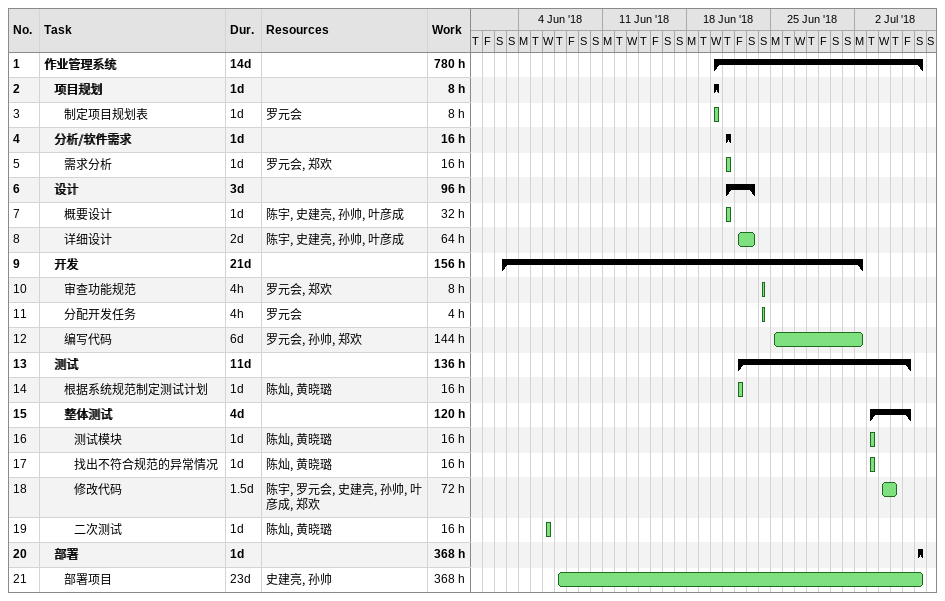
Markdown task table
| ID | Level | Task | Duration | Start | Finish | Resources | Work (h) |
|---|---|---|---|---|---|---|---|
| 1 | 1 | **作业管理系统** | 14d | 2018-06-20 | 2018-07-07 |  | 780 |
| 2 | 2 | **项目规划** | 1d | 2018-06-20 | 2018-06-20 |  | 8 |
| 3 | 3 | 制定项目规划表 | 1d | 2018-06-20 | 2018-06-20 | 罗元会 | 8 |
| 4 | 2 | **分析/软件需求** | 1d | 2018-06-21 | 2018-06-21 |  | 16 |
| 5 | 3 | 需求分析 | 1d | 2018-06-21 | 2018-06-21 | 罗元会, 郑欢 | 16 |
| 6 | 2 | **设计** | 3d | 2018-06-21 | 2018-06-23 |  | 96 |
| 7 | 3 | 概要设计 | 1d | 2018-06-21 | 2018-06-21 | 陈宇, 史建亮, 孙帅, 叶彦成 | 32 |
| 8 | 3 | 详细设计 | 2d | 2018-06-22 | 2018-06-23 | 陈宇, 史建亮, 孙帅, 叶彦成 | 64 |
| 9 | 2 | **开发** | 21d | 2018-06-02 | 2018-07-02 |  | 156 |
| 10 | 3 | 审查功能规范 | 4h | 2018-06-24 | 2018-06-24 | 罗元会, 郑欢 | 8 |
| 11 | 3 | 分配开发任务 | 4h | 2018-06-24 | 2018-06-24 | 罗元会 | 4 |
| 12 | 3 | 编写代码 | 6d | 2018-06-25 | 2018-07-02 | 罗元会, 孙帅, 郑欢 | 144 |
| 13 | 2 | **测试** | 11d | 2018-06-22 | 2018-07-06 |  | 136 |
| 14 | 3 | 根据系统规范制定测试计划 | 1d | 2018-06-22 | 2018-06-22 | 陈灿, 黄晓璐 | 16 |
| 15 | 3 | **整体测试** | 4d | 2018-07-03 | 2018-07-06 |  | 120 |
| 16 | 4 | 测试模块 | 1d | 2018-07-03 | 2018-07-03 | 陈灿, 黄晓璐 | 16 |
| 17 | 4 | 找出不符合规范的异常情况 | 1d | 2018-07-03 | 2018-07-03 | 陈灿, 黄晓璐 | 16 |
| 18 | 4 | 修改代码 | 1.5d | 2018-07-04 | 2018-07-05 | 陈宇, 罗元会, 史建亮, 孙帅, 叶彦成, 郑欢 | 72 |
| 19 | 4 | 二次测试 | 1d | 2018-06-06 | 2018-06-06 | 陈灿, 黄晓璐 | 16 |
| 20 | 2 | **部署** | 1d | 2018-07-07 | 2018-07-07 |  | 368 |
| 21 | 3 | 部署项目 | 23d | 2018-06-07 | 2018-07-07 | 史建亮, 孙帅 | 368 |
